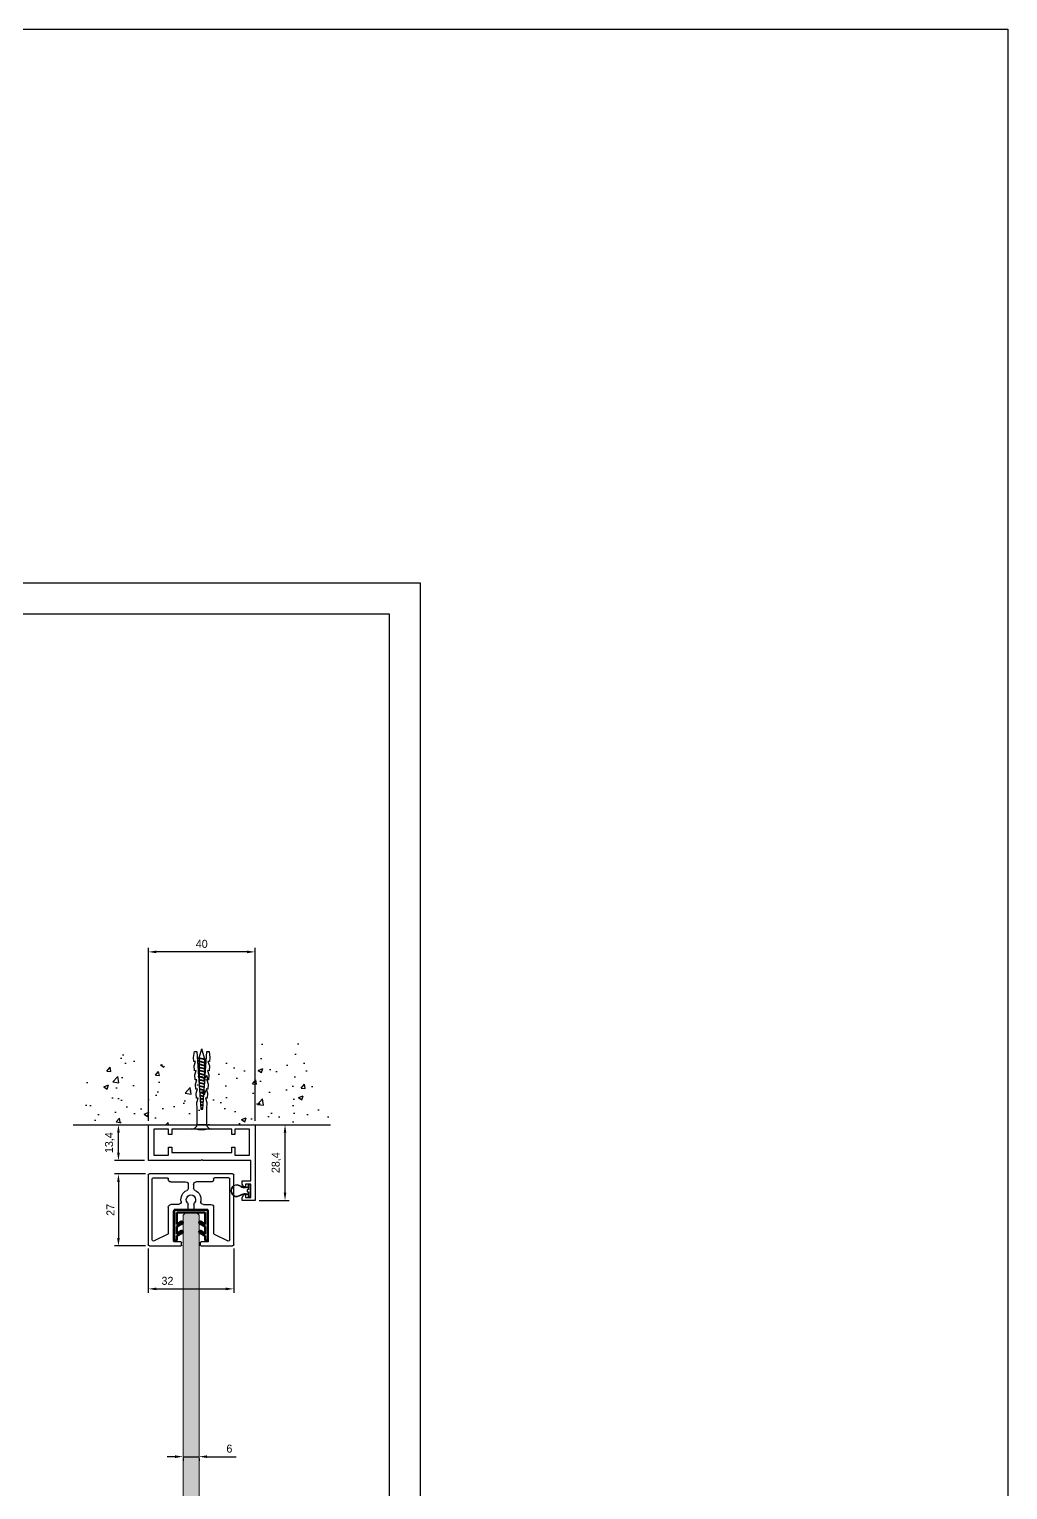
# Model space of a CAD drawing. Header units: millimetres. Extents: x 16953 to 20256, y 1517 to 8212.
# Drawn here: x 18908 to 19275, y 3907 to 4454 of the extents above; entities that cross this region are included whole.
import ezdxf

# ---------------------------------------------------------------- set-up
doc = ezdxf.new("R2010")
doc.units = ezdxf.units.MM
for name, color, linetype in [('Blocchi', 7, 'Continuous'), ('COMP', 41, 'Continuous'), ('GUARNIZIONE_MONT', 7, 'Continuous'), ('QUOTE', 254, 'Continuous')]:
    doc.layers.add(name, color=color, linetype=linetype)
doc.layers.add('GLASS & JOINTS', color=250, linetype='Continuous', lineweight=13)
doc.layers.add('GLASS HATCH', color=7, linetype='Continuous', true_color=0xb8ffed, transparency=0.5)
doc.dimstyles.new('ISO-25$0', dxfattribs={"dimtxt": 3, "dimasz": 3, "dimexe": 1.5, "dimexo": 1.5, "dimgap": 1.5, "dimtad": 1, "dimtxsty": 'Standard', "dimcen": 2.5, "dimadec": 0, "dimazin": 0, "dimtfac": 1, "dimtmove": 0, "dimatfit": 3, "dimfxl": 1, "dimarcsym": 0})

# ---------------------------------------------------------------- blocks, each defined once
blk = doc.blocks.new('48750')
at = {"layer": 'COMP'}
for p, q in [((-3.8, 1.56), (-4.38, 1.84)), ((-1.46, 1.14), (-2.05, 1.14)), ((-4.38, -1.84), (-3.8, -1.56)), ((-2.05, -1.14), (-1.46, -1.14))]:
    blk.add_line(p, q, dxfattribs=at)
blk.add_lwpolyline([(-0.95, 1.75, -0.414214), (-1.45, 1.25), (-2.05, 1.25, -0.117054), (-3.75, 1.65), (-4.33, 1.94, 1.622467), (-4.33, -1.94), (-3.75, -1.65, -0.117054), (-2.05, -1.25), (-1.45, -1.25, -0.414214), (-0.95, -1.75), (-0.95, -2.41), (0, -2.41), (0, 2.41), (-0.95, 2.41)], format="xyb", close=True, dxfattribs=at)
blk.add_lwpolyline([(-0.1, 2.32), (-0.85, 2.32), (-0.85, 0.4), (-1.35, 0.4), (-1.35, -0.4), (-0.85, -0.4), (-0.85, -2.31), (-0.1, -2.31)], close=True, dxfattribs=at)
for centre, radius, start, end in [((-5.3, 0), 2.07, 63.2948, 296.7052), ((-2.05, 5.03), 3.89, 243.2948, 270), ((-1.46, 1.75), 0.61, 270, 0), ((-2.05, -5.03), 3.89, 90, 116.7052), ((-1.46, -1.75), 0.61, 0, 90)]:
    blk.add_arc(centre, radius, start, end, dxfattribs=at)
blk = doc.blocks.new('tassello')
at = {"color": 3}
blk.add_lwpolyline([(3, 0), (-3, 0, -0.340122), (-1.38, -1.25), (1.38, -1.25, -0.340122)], format="xyb", close=True, dxfattribs=at)
blk.add_lwpolyline([(1.87, 0, 0.133333), (-1.88, 0)], format="xyb", dxfattribs=at)
blk.add_lwpolyline([(1.38, -1.25), (-1.38, -1.25), (-1.38, -6), (-1.51, -8), (-1.1, -9.28), (-1.6, -9.24), (-1.71, -10.74), (-1.29, -12.02), (-1.79, -11.99), (-1.9, -13.48), (-1.49, -14.76), (-1.99, -14.73), (-2.09, -16.23), (-1.68, -17.51), (-2.18, -17.47), (-2.28, -18.97), (-1.87, -20.25), (-2.37, -20.22), (-2.46, -21.46), (-2.2, -23.23), (-1.51, -23.28), (-0.3, -6), (0.3, -6), (1.51, -23.28), (2.2, -23.23), (2.46, -21.46), (2.37, -20.22), (1.87, -20.25), (2.28, -18.97), (2.18, -17.47), (1.68, -17.51), (2.09, -16.23), (1.99, -14.73), (1.49, -14.76), (1.9, -13.48), (1.79, -11.99), (1.29, -12.02), (1.71, -10.74), (1.6, -9.24), (1.1, -9.28), (1.51, -8), (1.38, -6)], close=True, dxfattribs=at)
at = {"color": 8}
for points in [[(0.44, -8.05), (-0.46, -8.27)], [(0.43, -7.85), (-0.44, -8.06)], [(0.38, -7.14), (-0.39, -7.32)], [(0.36, -6.93), (-0.38, -7.11)], [(0.31, -6.22), (-0.32, -6.38)], [(0.3, -6.02), (-0.31, -6.17)], [(0.76, -12.61), (-0.79, -12.99)], [(0.75, -12.41), (-0.77, -12.78)], [(0.7, -11.7), (-0.72, -12.05)], [(0.68, -11.5), (-0.71, -11.84)], [(0.63, -10.79), (-0.65, -11.1)], [(0.62, -10.59), (-0.64, -10.89)], [(0.57, -9.87), (-0.59, -10.16)], [(0.55, -9.67), (-0.57, -9.95)], [(0.5, -8.96), (-0.52, -9.21)], [(0.49, -8.76), (-0.51, -9)], [(0.92, -15.36), (-0.93, -15.81)], [(0.92, -16.29), (-0.93, -16.74)], [(0.92, -17.22), (-0.93, -17.67)], [(0.89, -14.44), (-0.92, -14.88)], [(0.92, -15.15), (-0.93, -15.61)], [(0.92, -16.08), (-0.93, -16.53)], [(0.92, -17.01), (-0.93, -17.46)], [(0.87, -14.24), (-0.9, -14.67)], [(0.82, -13.53), (-0.85, -13.94)], [(0.81, -13.32), (-0.84, -13.73)], [(-0.82, -13.72), (-0.82, -13.55)], [(-0.82, -14.65), (-0.82, -13.93)], [(-0.82, -15.58), (-0.82, -14.86)], [(-0.82, -16.51), (-0.82, -15.79)], [(-0.82, -17.44), (-0.82, -16.72)], [(0.83, -14.25), (0.83, -13.55)], [(0.83, -15.18), (0.83, -14.45)], [(0.83, -16.11), (0.83, -15.38)], [(0.83, -17.03), (0.83, -16.31)], [(0.83, -17.96), (0.83, -17.24)], [(0.92, -18.14), (-0.93, -18.6)], [(0.92, -19.07), (-0.93, -19.53)], [(0.92, -20), (-0.93, -20.45)], [(0.92, -20.93), (-0.93, -21.38)], [(0.92, -17.94), (-0.93, -18.39)], [(0.92, -18.87), (-0.93, -19.32)], [(0.92, -19.8), (-0.93, -20.25)], [(0.92, -20.72), (-0.93, -21.18)], [(-0.82, -18.37), (-0.82, -17.64)], [(-0.82, -19.3), (-0.82, -18.57)], [(-0.82, -20.22), (-0.82, -19.5)], [(-0.82, -21.15), (-0.82, -20.43)], [(-0.8, -21.35), (0, -24.04)], [(0.83, -21.29), (0, -24.04)], [(0.83, -18.89), (0.83, -18.17)], [(0.83, -19.82), (0.83, -19.1)], [(0.83, -20.75), (0.83, -20.03)], [(0.83, -21.29), (0.83, -20.95)]]:
    blk.add_lwpolyline(points, dxfattribs=at)
for points in [[(-0.93, -15.61, 0.243659), (-0.93, -15.81)], [(-0.93, -16.53, 0.243659), (-0.93, -16.74)], [(-0.93, -17.46, 0.243659), (-0.93, -17.67)], [(0.92, -15.36, 0.243659), (0.92, -15.15)], [(0.92, -16.29, 0.243659), (0.92, -16.08)], [(0.92, -17.22, 0.243659), (0.92, -17.01)], [(-0.93, -18.39, 0.243659), (-0.93, -18.6)], [(-0.93, -19.32, 0.243659), (-0.93, -19.53)], [(-0.93, -20.25, 0.243659), (-0.93, -20.45)], [(-0.93, -21.18, 0.243659), (-0.93, -21.38)], [(0.92, -18.14, 0.243659), (0.92, -17.94)], [(0.92, -19.07, 0.243659), (0.92, -18.87)], [(0.92, -20, 0.243659), (0.92, -19.8)], [(0.92, -20.93, 0.243659), (0.92, -20.72)]]:
    blk.add_lwpolyline(points, format="xyb", dxfattribs=at)
blk = doc.blocks.new('*D67')
at = {"layer": 'Defpoints', "color": 0, "transparency": 16777216}
for p in [(18966.03, 3919.89), (18972.03, 3919.89), (18972.03, 3919.1)]:
    blk.add_point(p, dxfattribs=at)
at = {"layer": 'QUOTE', "color": 0, "lineweight": -2, "transparency": 16777216}
for p, q in [((18963.03, 3919.1), (18960.03, 3919.1)), ((18966.03, 3919.1), (18972.03, 3919.1)), ((18966.03, 3918.39), (18966.03, 3917.6)), ((18972.03, 3918.39), (18972.03, 3917.6)), ((18975.03, 3919.1), (18985.89, 3919.1))]:
    blk.add_line(p, q, dxfattribs=at)
at = {"layer": 'QUOTE', "color": 0, "transparency": 16777216}
for points in [[(18963.03, 3919.6), (18963.03, 3918.6), (18966.03, 3919.1)], [(18975.03, 3919.6), (18975.03, 3918.6), (18972.03, 3919.1)]]:
    blk.add_solid(points, dxfattribs=at)
at = {"layer": 'QUOTE', "color": 0, "transparency": 16777216, "insert": (18983.39, 3922.1), "char_height": 3, "attachment_point": 5}
blk.add_mtext('6', dxfattribs=at)
blk = doc.blocks.new('anta Slim')
at = {"color": 7}
for p, q in [((-16, -13), (-16, 13)), ((-15.5, 13.5), (-3.8, 13.5)), ((-14.5, 11.19), (-14.5, -11.7)), ((-8.67, 9.08), (-13.78, 11.64)), ((-6.5, 11.7), (-6.5, 0.3)), ((-3.8, 12), (-6.2, 12)), ((-3.5, 13.2), (-3.5, 12.3)), ((3.5, 12.3), (3.5, 13.2)), ((3.8, 13.5), (15.5, 13.5)), ((6.2, 12), (3.8, 12)), ((6.5, 0.3), (6.5, 11.7)), ((8.67, 9.08), (13.78, 11.64)), ((14.5, 11.19), (14.5, -11.7)), ((16, 13), (16, -13)), ((-8.5, -1), (-8.5, 8.81)), ((8.5, -1.03), (8.5, 8.81)), ((-4.67, -2), (-7.5, -2)), ((-6.2, 0), (-1.39, 0)), ((-1.09, -0.3), (-1.09, -2.2)), ((1.09, -2.2), (1.09, -0.3)), ((1.39, 0), (6.2, 0)), ((4.67, -2.03), (7.5, -2.03)), ((-7.5, -10.5), (-2, -10.5)), ((-1, -9.5), (-1, -8.2)), ((1, -9.5), (1, -8.2)), ((7.5, -10.5), (2, -10.5)), ((15.5, -13.5), (-15.5, -13.5)), ((-14.2, -12), (-8.8, -12)), ((-8.5, -11.7), (-8.5, -11.5)), ((8.5, -11.7), (8.5, -11.5)), ((14.2, -12), (8.8, -12))]:
    blk.add_line(p, q, dxfattribs=at)
for centre, radius, start, end in [((-15.5, 13), 0.5, 90, 180), ((-14, 11.19), 0.5, 63.4349, 180), ((-6.2, 11.7), 0.3, 90, 180), ((-3.8, 13.2), 0.3, 0, 90), ((-3.8, 12.3), 0.3, 270, 0), ((3.8, 13.2), 0.3, 90, 180), ((3.8, 12.3), 0.3, 180, 270), ((6.2, 11.7), 0.3, 0, 90), ((14, 11.19), 0.5, 0, 116.5651), ((15.5, 13), 0.5, 0, 90), ((-8.8, 8.81), 0.3, 360, 63.4349), ((8.8, 8.81), 0.3, 116.5651, 180), ((-6.2, 0.3), 0.3, 180, 270), ((1.39, -0.3), 0.3, 90, 180), ((6.2, 0.3), 0.3, 270, 0), ((-7.5, -1), 1, 180, 270), ((-4.67, -3), 1, 349.1459, 90), ((0, -3.89), 3.75, 169.1459, 245.0989), ((0, -3.89), 1.75, 137.369, 42.631), ((-1.39, -0.3), 0.3, 360, 90), ((-1.84, -2.2), 0.75, 317.369, 0), ((1.84, -2.2), 0.75, 180, 222.631), ((0, -3.89), 3.75, 294.9011, 10.4859), ((4.67, -3.03), 1, 90, 190.4859), ((7.5, -1.03), 1, 270, 0), ((-7.5, -11.5), 1, 90, 180), ((-2, -9.5), 1, 270, 0), ((-2, -8.2), 1, 0, 65.0989), ((2, -8.2), 1, 114.9011, 180), ((2, -9.5), 1, 180, 270), ((7.5, -11.5), 1, 0, 90), ((-15.5, -13), 0.5, 180, 270), ((-14.2, -11.7), 0.3, 180, 270), ((-8.8, -11.7), 0.3, 270, 0), ((8.8, -11.7), 0.3, 180, 270), ((14.2, -11.7), 0.3, 270, 0), ((15.5, -13), 0.5, 270, 0)]:
    blk.add_arc(centre, radius, start, end, dxfattribs=at)
blk = doc.blocks.new('guarnizione vetro 6mm porta')
at = {"layer": 'GUARNIZIONE_MONT', "color": 7, "linetype": 'Continuous', "lineweight": 50}
for p, q in [((-5.3, 11.5), (-6.3, 11.5)), ((-6.3, 11.5), (-6.3, 0)), ((-5.3, 9.73), (-5.3, 11.5)), ((5.3, 11.5), (5.3, 9.73)), ((6.3, 11.5), (5.3, 11.5)), ((6.3, 0), (6.3, 11.5)), ((-3.18, 8.51), (-5.3, 9.73)), ((-5.3, 6.23), (-5.3, 8.92)), ((-5.3, 8.92), (-3.53, 7.9)), ((-3.18, 5.01), (-5.3, 6.23)), ((-3.12, 8.01), (-3.07, 8.1)), ((3.07, 8.1), (3.12, 8.01)), ((5.3, 9.73), (3.18, 8.51)), ((5.3, 6.23), (3.18, 5.01)), ((3.53, 7.9), (5.3, 8.92)), ((5.3, 8.92), (5.3, 6.23)), ((-6.3, 0), (6.3, 0)), ((-5.3, 1), (-5.3, 5.42)), ((-5.3, 5.42), (-3.53, 4.4)), ((5.3, 1), (-5.3, 1)), ((-3.12, 4.51), (-3.07, 4.6)), ((3.07, 4.6), (3.12, 4.51)), ((3.53, 4.4), (5.3, 5.42)), ((5.3, 5.42), (5.3, 1))]:
    blk.add_line(p, q, dxfattribs=at)
for centre, start, end in [((-3.38, 8.16), 240, 330), ((-3.33, 8.25), 330, 60), ((3.33, 8.25), 120, 210), ((3.38, 8.16), 210, 300), ((-3.38, 4.66), 240, 330), ((-3.33, 4.75), 330, 60), ((3.33, 4.75), 120, 210), ((3.38, 4.66), 210, 300)]:
    blk.add_arc(centre, 0.3, start, end, dxfattribs=at)
blk = doc.blocks.new('Cartiglio A3')
at = {"color": 6}
for points in [[(0, 726.876), (0, 0), (1034.376, 0), (1034.376, 726.876)], [(10, 716.876), (10, 10), (1024.376, 10), (1024.376, 716.876)]]:
    blk.add_lwpolyline(points, close=True, dxfattribs=at)
blk = doc.blocks.new('*D78')
at = {"layer": 'Defpoints', "color": 0, "transparency": 16777216}
for p in [(18941.81, 4043.49), (18941.81, 4043.49), (18953.03, 4030.09)]:
    blk.add_point(p, dxfattribs=at)
at = {"layer": 'QUOTE', "color": 0, "lineweight": -2, "transparency": 16777216}
for p, q in [((18941.81, 4033.09), (18941.81, 4040.49)), ((18951.53, 4030.09), (18940.31, 4030.09))]:
    blk.add_line(p, q, dxfattribs=at)
at = {"layer": 'QUOTE', "color": 0, "transparency": 16777216}
for points in [[(18941.31, 4040.49), (18942.31, 4040.49), (18941.81, 4043.49)], [(18941.31, 4033.09), (18942.31, 4033.09), (18941.81, 4030.09)]]:
    blk.add_solid(points, dxfattribs=at)
at = {"layer": 'QUOTE', "color": 0, "transparency": 16777216, "insert": (18938.56, 4036.79), "char_height": 3, "attachment_point": 5, "rotation": 90}
blk.add_mtext('13,4', dxfattribs=at)
blk = doc.blocks.new('*D79')
at = {"layer": 'Defpoints', "color": 0, "transparency": 16777216}
for p in [(19004.25, 4043.49), (19004.25, 4043.49), (18993.03, 4015.09)]:
    blk.add_point(p, dxfattribs=at)
at = {"layer": 'QUOTE', "color": 0, "lineweight": -2, "transparency": 16777216}
for p, q in [((19004.25, 4018.09), (19004.25, 4040.49)), ((18994.53, 4015.09), (19005.75, 4015.09))]:
    blk.add_line(p, q, dxfattribs=at)
at = {"layer": 'QUOTE', "color": 0, "transparency": 16777216}
for points in [[(19003.75, 4040.49), (19004.75, 4040.49), (19004.25, 4043.49)], [(19003.75, 4018.09), (19004.75, 4018.09), (19004.25, 4015.09)]]:
    blk.add_solid(points, dxfattribs=at)
at = {"layer": 'QUOTE', "color": 0, "transparency": 16777216, "insert": (19001, 4029.29), "char_height": 3, "attachment_point": 5, "rotation": 90}
blk.add_mtext('28,4', dxfattribs=at)
blk = doc.blocks.new('*D80')
at = {"layer": 'Defpoints', "color": 0, "transparency": 16777216}
for p in [(18953.03, 4108.29), (18953.03, 4043.49), (18993.03, 4043.49)]:
    blk.add_point(p, dxfattribs=at)
at = {"layer": 'QUOTE', "color": 0, "lineweight": -2, "transparency": 16777216}
for p, q in [((18953.03, 4044.99), (18953.03, 4109.79)), ((18990.03, 4108.29), (18956.03, 4108.29)), ((18993.03, 4044.99), (18993.03, 4109.79))]:
    blk.add_line(p, q, dxfattribs=at)
at = {"layer": 'QUOTE', "color": 0, "transparency": 16777216}
for points in [[(18956.03, 4108.79), (18956.03, 4107.79), (18953.03, 4108.29)], [(18990.03, 4108.79), (18990.03, 4107.79), (18993.03, 4108.29)]]:
    blk.add_solid(points, dxfattribs=at)
at = {"layer": 'QUOTE', "color": 0, "transparency": 16777216, "insert": (18973.03, 4111.29), "char_height": 3, "attachment_point": 5}
blk.add_mtext('40', dxfattribs=at)
blk = doc.blocks.new('*D99')
at = {"layer": 'Defpoints', "color": 0, "transparency": 16777216}
for p in [(18953.5, 4025.09), (18941.81, 3998.09), (18953.5, 3998.09)]:
    blk.add_point(p, dxfattribs=at)
at = {"layer": 'QUOTE', "color": 0, "lineweight": -2, "transparency": 16777216}
for p, q in [((18952, 4025.09), (18940.31, 4025.09)), ((18941.81, 4022.09), (18941.81, 4001.09)), ((18952, 3998.09), (18940.31, 3998.09))]:
    blk.add_line(p, q, dxfattribs=at)
at = {"layer": 'QUOTE', "color": 0, "transparency": 16777216}
for points in [[(18941.31, 4022.09), (18942.31, 4022.09), (18941.81, 4025.09)], [(18941.31, 4001.09), (18942.31, 4001.09), (18941.81, 3998.09)]]:
    blk.add_solid(points, dxfattribs=at)
at = {"layer": 'QUOTE', "color": 0, "transparency": 16777216, "insert": (18938.81, 4011.59), "char_height": 3, "attachment_point": 5, "rotation": 90}
blk.add_mtext('27', dxfattribs=at)
blk = doc.blocks.new('*D100')
at = {"layer": 'Defpoints', "color": 0, "transparency": 16777216}
for p in [(18953, 3998.59), (18985, 3998.59), (18985, 3981.99)]:
    blk.add_point(p, dxfattribs=at)
at = {"layer": 'QUOTE', "color": 0, "lineweight": -2, "transparency": 16777216}
for p, q in [((18953, 3997.09), (18953, 3980.49)), ((18985, 3997.09), (18985, 3980.49)), ((18956, 3981.99), (18982, 3981.99))]:
    blk.add_line(p, q, dxfattribs=at)
at = {"layer": 'QUOTE', "color": 0, "transparency": 16777216}
for points in [[(18956, 3982.49), (18956, 3981.49), (18953, 3981.99)], [(18982, 3982.49), (18982, 3981.49), (18985, 3981.99)]]:
    blk.add_solid(points, dxfattribs=at)
at = {"layer": 'QUOTE', "color": 0, "transparency": 16777216, "insert": (18960.17, 3984.99), "char_height": 3, "attachment_point": 5}
blk.add_mtext('32', dxfattribs=at)

msp = doc.modelspace()

# ---------------------------------------------------------------- hatches: boundary and pattern name
h = msp.add_hatch()
h.set_pattern_fill('AR-CONC', color=256, scale=0.1)
h.set_pattern_definition([(50, (16488.323, 2473.35), (18.21847, -1.59391), [1.905, -20.955]), (355, (16488.323, 2473.35), (-3.52434, 19.10568), [1.524, -16.76406]), (100.45144, (16489.84, 2473.218), (14.69412, 17.51178), [1.619, -17.80902]), (46.1842, (16488.323, 2478.43), (27.1079, -4.20423), [2.8575, -31.4325]), (96.6356, (16490.582, 2478.08), (23.74041, 24.74261), [2.4285, -26.71356]), (351.1842, (16488.323, 2478.43), (23.74041, 24.7426), [2.286, -25.14597]), (21, (16490.863, 2477.16), (15.16144, -10.22652), [1.905, -20.955]), (326, (16490.863, 2477.16), (6.1802, 18.4188), [1.524, -16.764]), (71.45144, (16492.126, 2476.308), (21.34164, 8.19228), [1.619, -17.80899]), (37.5, (16488.3226, 2473.3505), (0.30886, 8.455504), [0, -16.5608, 0, -17.018, 0, -16.8275]), (7.5, (16488.323, 2473.3505), (6.681966, 10.018057), [0, -9.7028, 0, -16.1798, 0, -6.4135]), (327.5, (16482.6584, 2473.3505), (13.55906, -0.572874), [0, -6.35, 0, -19.812, 0, -26.289]), (317.5, (16480.118, 2473.35), (14.81292, 2.54265), [0, -8.255, 0, -13.1572, 0, -18.669])])
edge = h.paths.add_edge_path()
edge.add_spline(control_points=[(18973.032, 4063.579), (18985.476, 4065.908), (19010.497, 4089.854), (19017.633, 4059.088), (19021.251, 4043.492)], knot_values=[66.530225, 66.530225, 66.530225, 66.530225, 101.7331283, 137.9242459, 137.9242459, 137.9242459, 137.9242459], degree=3, periodic=0)
edge.add_line((19021.251, 4043.492), (18973.032, 4043.492))
edge.add_line((18973.032, 4043.492), (18973.032, 4063.579))
edge = h.paths.add_edge_path()
edge.add_line((18973.032, 4043.492), (18924.814, 4043.492))
edge.add_spline(control_points=[(18924.814, 4043.492), (18929.147, 4058.004), (18936.926, 4084.051), (18959.46, 4062.467), (18971.015, 4063.201), (18973.032, 4063.579)], knot_values=[0, 0, 0, 0, 33.8878528, 60.8233097, 66.530225, 66.530225, 66.530225, 66.530225], degree=3, periodic=0)
edge.add_line((18973.032, 4063.579), (18973.032, 4043.492))
at = {"layer": 'GLASS HATCH'}
h = msp.add_hatch(color=256, dxfattribs=at)
h.dxf.hatch_style = 1
h.paths.add_polyline_path([(18972.032, 4009.592), (18971.032, 4010.592), (18967.032, 4010.592), (18966.032, 4009.592), (18966.032, 3860.551), (18967.764, 3857.152), (18970.764, 3864.02), (18972.014, 3860.586), (18972.032, 3860.586)])

# ---------------------------------------------------------------- linework, layer by layer
msp.add_line((18924.814, 4043.492), (19021.251, 4043.492))
at = {"color": 4}
for p, q in [((18953.032, 4043.492), (18993.032, 4043.492)), ((18953.032, 4030.092), (18953.032, 4043.492)), ((18955.132, 4041.892), (18955.132, 4032.092)), ((18960.582, 4041.892), (18955.132, 4041.892)), ((18960.582, 4039.892), (18960.582, 4041.892)), ((18984.282, 4041.892), (18961.782, 4041.892)), ((18961.782, 4041.892), (18961.782, 4039.892)), ((18984.282, 4039.892), (18984.282, 4041.892)), ((18990.932, 4041.892), (18985.482, 4041.892)), ((18985.482, 4041.892), (18985.482, 4039.892)), ((18990.932, 4032.092), (18990.932, 4041.892)), ((18993.032, 4043.492), (18993.032, 4015.092)), ((18961.782, 4039.892), (18960.582, 4039.892)), ((18960.582, 4032.092), (18960.582, 4035.092)), ((18960.582, 4035.092), (18961.782, 4035.092)), ((18961.782, 4035.092), (18961.782, 4033.092)), ((18985.482, 4039.892), (18984.282, 4039.892)), ((18984.282, 4033.092), (18984.282, 4035.092)), ((18984.282, 4035.092), (18985.482, 4035.092)), ((18985.482, 4035.092), (18985.482, 4032.092)), ((18972.632, 4030.092), (18953.032, 4030.092)), ((18955.132, 4032.092), (18960.582, 4032.092)), ((18961.782, 4033.092), (18984.282, 4033.092)), ((18973.032, 4030.492), (18972.632, 4030.092)), ((18973.432, 4030.092), (18973.032, 4030.492)), ((18991.432, 4030.092), (18973.432, 4030.092)), ((18985.482, 4032.092), (18990.932, 4032.092)), ((18991.432, 4022.492), (18991.432, 4030.092)), ((18988.232, 4021.292), (18988.232, 4022.492)), ((18988.232, 4022.492), (18991.432, 4022.492)), ((18988.807, 4020.242), (18988.232, 4021.292)), ((18989.432, 4020.242), (18988.807, 4020.242)), ((18991.432, 4021.292), (18989.432, 4021.292)), ((18989.432, 4021.292), (18989.432, 4020.242)), ((18991.432, 4016.292), (18991.432, 4021.292)), ((18988.232, 4016.292), (18988.807, 4017.342)), ((18988.232, 4015.092), (18988.232, 4016.292)), ((18993.032, 4015.092), (18988.232, 4015.092)), ((18988.807, 4017.342), (18989.432, 4017.342)), ((18989.432, 4017.342), (18989.432, 4016.292)), ((18989.432, 4016.292), (18991.432, 4016.292))]:
    msp.add_line(p, q, dxfattribs=at)
msp.add_lwpolyline([(17694.07, 4454.102), (19275.145, 4454.102), (19275.145, 1516.842), (17694.07, 1516.842)], close=True)
at = {"layer": 'GLASS & JOINTS'}
msp.add_lwpolyline([(18972.032, 3860.586), (18972.032, 4009.592), (18971.032, 4010.592), (18967.032, 4010.592), (18966.032, 4009.592), (18966.032, 3860.586)], dxfattribs=at)

# ---------------------------------------------------------------- block references
at = {"xscale": 1.15700614685312, "yscale": 1.15700614685312, "zscale": 1.15700614685312}
msp.add_blockref('Cartiglio A3', (17858.235, 3405.447), dxfattribs=at)
at = {"xscale": -1, "rotation": 180}
msp.add_blockref('guarnizione vetro 6mm porta', (18968.996, 4011.592), dxfattribs=at)
at = {"layer": 'Blocchi', "xscale": -1.25, "yscale": 1.25, "zscale": 1.25, "rotation": 180}
msp.add_blockref('tassello', (18973.032, 4041.892), dxfattribs=at)
at = {"layer": 'Blocchi', "xscale": -1, "rotation": 180}
msp.add_blockref('anta Slim', (18968.996, 4011.592), dxfattribs=at)
at = {"layer": 'Blocchi'}
msp.add_blockref('48750', (18991.432, 4018.792), dxfattribs=at)

# ---------------------------------------------------------------- dimensions: what is measured, and where the dimension line sits
at = {"layer": 'QUOTE'}
dim = msp.add_linear_dim(base=(18953.032, 4108.289), p1=(18993.032, 4043.492), p2=(18953.032, 4043.492), dimstyle='ISO-25$0', dxfattribs=at)
dim.commit()
dim.dimension.update_dxf_attribs({"geometry": '*D80', "text_midpoint": (18973.032, 4111.289)})
for base, p1, p2, picture, middle in [((18941.814, 4043.492), (18953.032, 4030.092), (18941.814, 4043.492), '*D78', (18938.564, 4036.792)), ((19004.25, 4043.492), (18993.032, 4015.092), (19004.25, 4043.492), '*D79', (19001, 4029.292)), ((18941.814, 3998.092), (18953.496, 4025.092), (18953.496, 3998.092), '*D99', (18938.814, 4011.592))]:
    dim = msp.add_linear_dim(base=base, p1=p1, p2=p2, angle=90, dimstyle='ISO-25$0', dxfattribs=at)
    dim.commit()
    dim.dimension.update_dxf_attribs({"geometry": picture, "text_midpoint": middle})
dim = msp.add_linear_dim(base=(18984.996, 3981.992), p1=(18952.996, 3998.592), p2=(18984.996, 3998.592), dimstyle='ISO-25$0', dxfattribs=at)
dim.commit()
dim.dimension.update_dxf_attribs({"geometry": '*D100', "text_midpoint": (18960.174, 3981.992), "dimtype": 160})
dim = msp.add_linear_dim(base=(18972.032, 3919.102), p1=(18966.032, 3919.889), p2=(18972.032, 3919.889), angle=180, dimstyle='ISO-25$0', dxfattribs=at)
dim.commit()
dim.dimension.update_dxf_attribs({"geometry": '*D67', "text_midpoint": (18983.394, 3919.102), "dimtype": 160})

doc.saveas('drawing.dxf')
